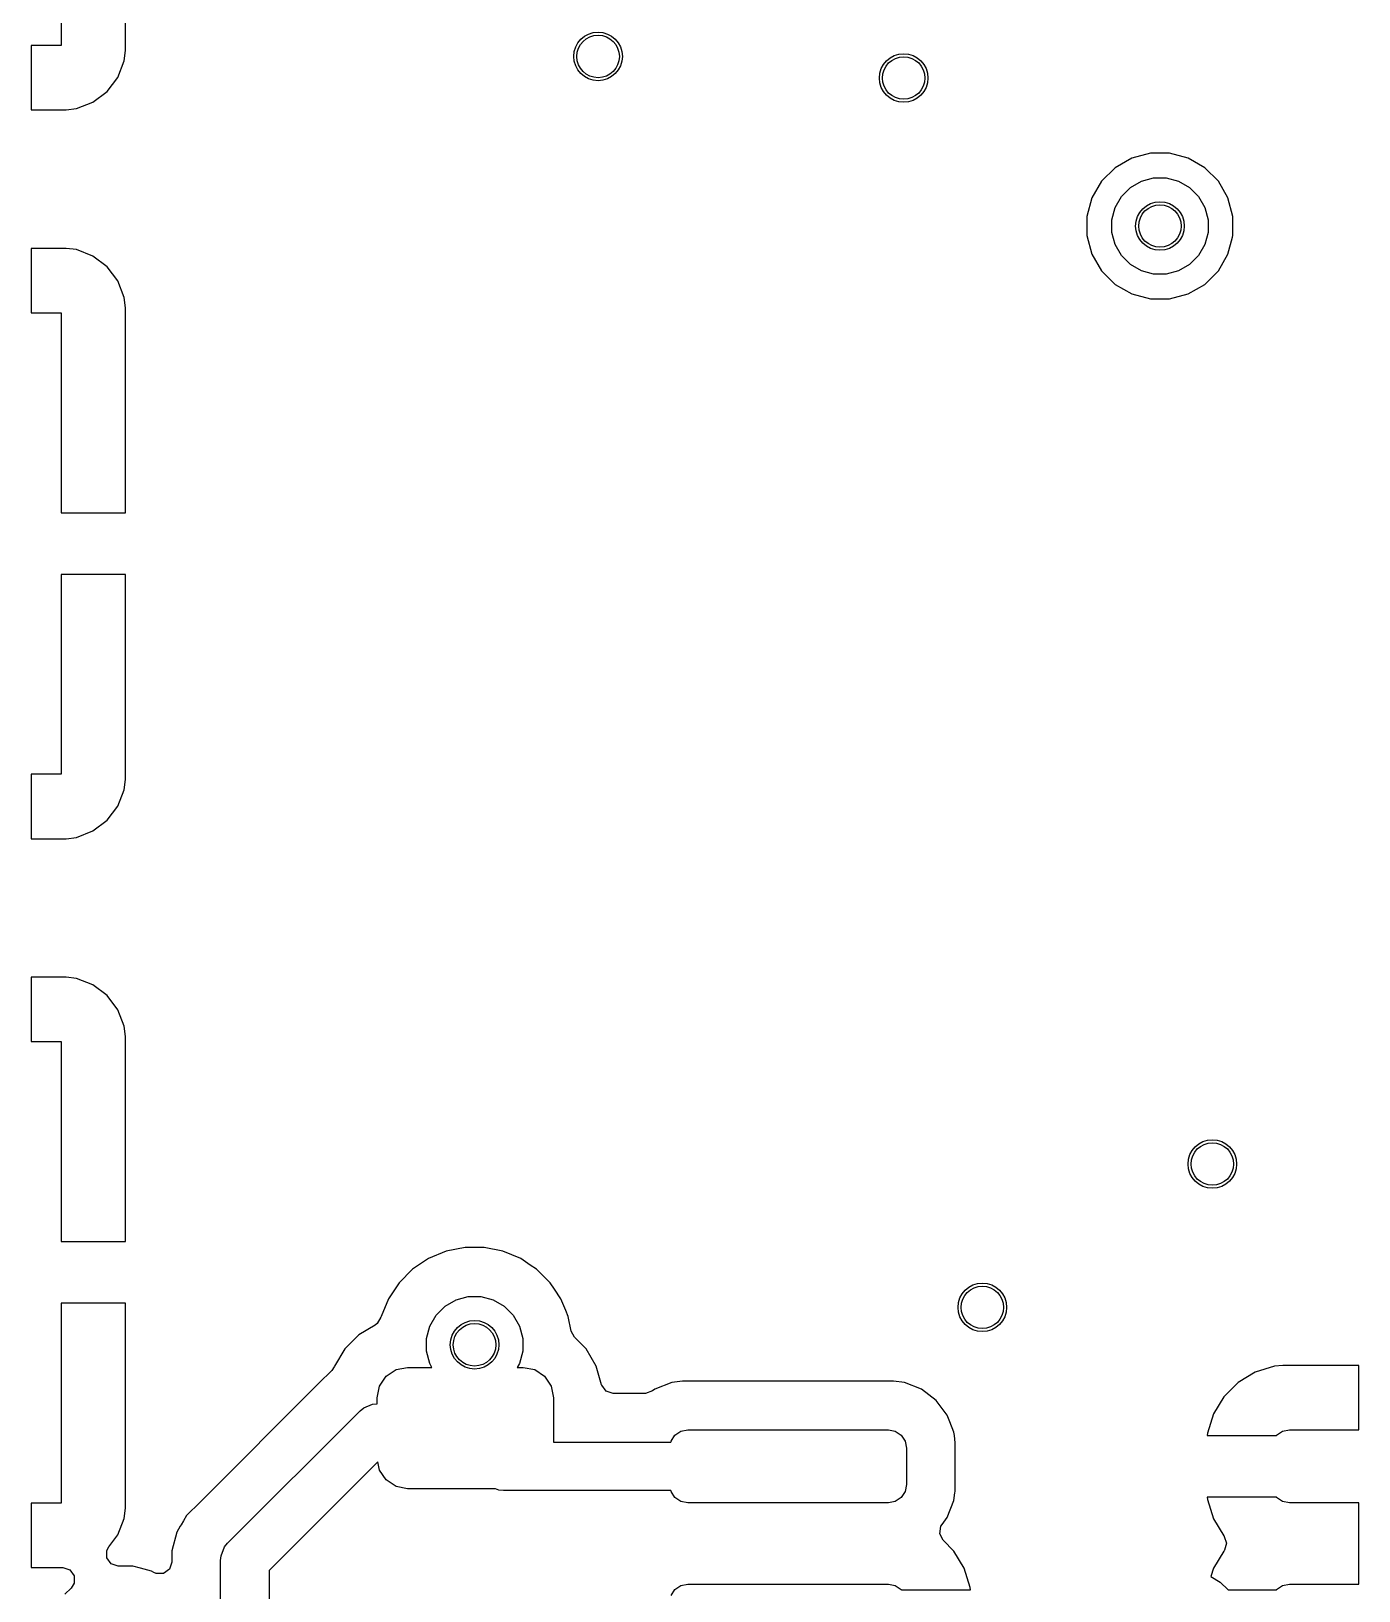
# Model space of a CAD drawing. Extents: x 3.9 to 7.48, y -4.89 to -2.91.
# Drawn here: x 5.244 to 5.674, y -4.119 to -3.613 of the extents above; entities that cross this region are included whole.
import ezdxf

# ---------------------------------------------------------------- set-up
doc = ezdxf.new("R2010")
doc.units = 0
doc.header["$MEASUREMENT"] = 0
doc.layers.add('BLACK', color=7, linetype='CONTINUOUS')

msp = doc.modelspace()

# ---------------------------------------------------------------- linework, layer by layer
at = {"layer": 'BLACK', "linetype": 'CONTINUOUS'}
for p, q in [((5.25371, -3.55319), (5.25371, -3.61799)), ((5.27458, -3.61962), (5.27458, -3.55319)), ((5.25371, -3.61799), (5.24403, -3.61799)), ((5.24403, -3.61799), (5.24403, -3.63886)), ((5.27207, -3.62831), (5.27418, -3.62298)), ((5.27418, -3.62298), (5.27458, -3.61962)), ((5.27458, -3.61962), (5.27458, -3.61962)), ((5.26861, -3.63288), (5.27207, -3.62831)), ((5.26404, -3.63635), (5.26861, -3.63288)), ((5.26861, -3.63288), (5.26861, -3.63288)), ((5.24403, -3.63886), (5.24403, -3.63886)), ((5.24403, -3.63886), (5.25535, -3.63886)), ((5.25535, -3.63886), (5.2587, -3.63845)), ((5.25535, -3.63886), (5.25535, -3.63886)), ((5.2587, -3.63845), (5.26404, -3.63635)), ((5.60057, -3.65446), (5.59518, -3.65758)), ((5.60659, -3.65285), (5.60057, -3.65446)), ((5.61281, -3.65285), (5.60659, -3.65285)), ((5.61882, -3.65446), (5.61281, -3.65285)), ((5.62421, -3.65758), (5.61882, -3.65446)), ((5.59518, -3.65758), (5.59078, -3.66198)), ((5.62862, -3.66198), (5.62421, -3.65758)), ((5.59078, -3.66198), (5.58767, -3.66737)), ((5.5972, -3.66691), (5.60011, -3.664)), ((5.60011, -3.664), (5.60367, -3.66194)), ((5.60367, -3.66194), (5.60764, -3.66088)), ((5.60764, -3.66088), (5.61175, -3.66088)), ((5.61175, -3.66088), (5.61572, -3.66194)), ((5.61572, -3.66194), (5.61929, -3.664)), ((5.61929, -3.664), (5.62219, -3.66691)), ((5.63173, -3.66737), (5.62862, -3.66198)), ((5.58767, -3.66737), (5.58606, -3.67338)), ((5.59515, -3.67047), (5.5972, -3.66691)), ((5.62219, -3.66691), (5.62425, -3.67047)), ((5.63334, -3.67338), (5.63173, -3.66737)), ((5.58606, -3.67338), (5.58606, -3.67961)), ((5.59409, -3.67444), (5.59515, -3.67047)), ((5.59409, -3.67855), (5.59409, -3.67444)), ((5.62425, -3.67047), (5.62531, -3.67444)), ((5.62531, -3.67444), (5.62531, -3.67855)), ((5.63334, -3.67961), (5.63334, -3.67338)), ((5.58606, -3.67961), (5.58767, -3.68562)), ((5.59515, -3.68252), (5.59409, -3.67855)), ((5.62531, -3.67855), (5.62425, -3.68252)), ((5.63173, -3.68562), (5.63321, -3.68007)), ((5.63321, -3.68007), (5.63334, -3.67961)), ((5.25535, -3.68374), (5.24403, -3.68374)), ((5.24403, -3.68374), (5.24403, -3.68374)), ((5.24403, -3.68374), (5.24403, -3.7046)), ((5.2587, -3.68414), (5.25535, -3.68374)), ((5.26404, -3.68624), (5.2587, -3.68414)), ((5.5972, -3.68608), (5.59515, -3.68252)), ((5.62425, -3.68252), (5.62219, -3.68608)), ((5.26861, -3.68971), (5.26404, -3.68624)), ((5.27207, -3.69428), (5.26861, -3.68971)), ((5.26861, -3.68971), (5.26861, -3.68971)), ((5.58767, -3.68562), (5.59078, -3.69101)), ((5.60011, -3.68899), (5.5972, -3.68608)), ((5.60367, -3.69104), (5.60011, -3.68899)), ((5.61929, -3.68899), (5.61572, -3.69104)), ((5.62219, -3.68608), (5.61929, -3.68899)), ((5.62862, -3.69101), (5.63173, -3.68562)), ((5.27418, -3.69962), (5.27207, -3.69428)), ((5.59078, -3.69101), (5.59518, -3.69541)), ((5.60764, -3.69211), (5.60367, -3.69104)), ((5.61175, -3.69211), (5.60764, -3.69211)), ((5.61572, -3.69104), (5.61175, -3.69211)), ((5.62421, -3.69541), (5.62862, -3.69101)), ((5.27458, -3.70297), (5.27418, -3.69962)), ((5.59518, -3.69541), (5.60057, -3.69852)), ((5.60057, -3.69852), (5.60659, -3.70013)), ((5.60659, -3.70013), (5.60659, -3.70013)), ((5.60659, -3.70013), (5.61281, -3.70013)), ((5.61281, -3.70013), (5.61882, -3.69852)), ((5.61281, -3.70013), (5.61281, -3.70013)), ((5.61882, -3.69852), (5.62421, -3.69541)), ((5.24403, -3.7046), (5.25371, -3.7046)), ((5.25371, -3.7046), (5.25371, -3.76941)), ((5.27458, -3.76941), (5.27458, -3.70297)), ((5.27458, -3.70297), (5.27458, -3.70297)), ((5.25371, -3.76941), (5.27458, -3.76941)), ((5.27458, -3.76941), (5.27458, -3.76941)), ((5.27458, -3.78941), (5.25371, -3.78941)), ((5.25371, -3.78941), (5.25371, -3.85421)), ((5.27458, -3.85584), (5.27458, -3.78941)), ((5.27458, -3.78941), (5.27458, -3.78941)), ((5.25371, -3.85421), (5.24403, -3.85421)), ((5.24403, -3.85421), (5.24403, -3.87508)), ((5.27418, -3.8592), (5.27458, -3.85584)), ((5.27458, -3.85584), (5.27458, -3.85584)), ((5.27207, -3.86453), (5.27418, -3.8592)), ((5.26861, -3.8691), (5.27207, -3.86453)), ((5.26404, -3.87257), (5.26861, -3.8691)), ((5.26861, -3.8691), (5.26861, -3.8691)), ((5.24403, -3.87508), (5.24403, -3.87508)), ((5.24403, -3.87508), (5.25535, -3.87508)), ((5.25535, -3.87508), (5.2587, -3.87467)), ((5.25535, -3.87508), (5.25535, -3.87508)), ((5.2587, -3.87467), (5.26404, -3.87257)), ((5.25535, -3.91996), (5.24403, -3.91996)), ((5.24403, -3.91996), (5.24403, -3.91996)), ((5.24403, -3.91996), (5.24403, -3.94082)), ((5.2587, -3.92036), (5.25535, -3.91996)), ((5.26404, -3.92246), (5.2587, -3.92036)), ((5.26861, -3.92593), (5.26404, -3.92246)), ((5.27207, -3.9305), (5.26861, -3.92593)), ((5.26861, -3.92593), (5.26861, -3.92593)), ((5.27418, -3.93584), (5.27207, -3.9305)), ((5.27458, -3.93919), (5.27418, -3.93584)), ((5.24403, -3.94082), (5.25371, -3.94082)), ((5.25371, -3.94082), (5.25371, -4.00563)), ((5.27458, -4.00563), (5.27458, -3.93919)), ((5.27458, -3.93919), (5.27458, -3.93919)), ((5.25371, -4.00563), (5.27458, -4.00563)), ((5.27458, -4.00563), (5.27458, -4.00563)), ((5.38457, -4.0076), (5.37848, -4.00881)), ((5.39078, -4.0076), (5.38457, -4.0076)), ((5.38457, -4.0076), (5.38457, -4.0076)), ((5.39687, -4.00881), (5.39078, -4.0076)), ((5.39078, -4.0076), (5.39078, -4.0076)), ((5.37275, -4.01119), (5.36758, -4.01464)), ((5.37848, -4.00881), (5.37275, -4.01119)), ((5.37275, -4.01119), (5.37275, -4.01119)), ((5.37848, -4.00881), (5.37848, -4.00881)), ((5.4026, -4.01119), (5.39687, -4.00881)), ((5.40571, -4.01326), (5.4026, -4.01119)), ((5.4026, -4.01119), (5.4026, -4.01119)), ((5.40776, -4.01464), (5.40571, -4.01326)), ((5.36758, -4.01464), (5.3632, -4.01902)), ((5.36758, -4.01464), (5.36758, -4.01464)), ((5.41215, -4.01902), (5.40776, -4.01464)), ((5.36319, -4.01902), (5.35975, -4.02419)), ((5.3632, -4.01902), (5.36319, -4.01902)), ((5.38165, -4.02457), (5.38562, -4.0235)), ((5.38562, -4.0235), (5.38973, -4.0235)), ((5.38973, -4.0235), (5.3937, -4.02457)), ((5.41352, -4.02107), (5.41215, -4.01902)), ((5.4156, -4.02419), (5.41352, -4.02107)), ((5.27458, -4.02563), (5.25371, -4.02563)), ((5.25371, -4.02563), (5.25371, -4.09043)), ((5.27458, -4.09206), (5.27458, -4.02563)), ((5.27458, -4.02563), (5.27458, -4.02563)), ((5.35975, -4.02419), (5.35737, -4.02992)), ((5.35975, -4.02419), (5.35975, -4.02419)), ((5.37518, -4.02953), (5.37809, -4.02662)), ((5.37809, -4.02662), (5.38165, -4.02457)), ((5.3937, -4.02457), (5.39726, -4.02662)), ((5.39726, -4.02662), (5.40017, -4.02953)), ((5.41719, -4.02801), (5.4156, -4.02419)), ((5.4156, -4.02419), (5.4156, -4.02419)), ((5.41798, -4.02992), (5.41719, -4.02801)), ((5.35549, -4.03272), (5.35015, -4.03588)), ((5.35615, -4.03223), (5.35549, -4.03272)), ((5.35733, -4.03012), (5.35615, -4.03223)), ((5.35737, -4.02992), (5.35733, -4.03012)), ((5.35737, -4.02992), (5.35737, -4.02992)), ((5.37206, -4.03706), (5.37313, -4.03309)), ((5.37313, -4.03309), (5.37518, -4.02953)), ((5.40017, -4.02953), (5.40222, -4.03309)), ((5.40222, -4.03309), (5.40329, -4.03706)), ((5.41892, -4.03467), (5.41798, -4.02992)), ((5.35015, -4.03588), (5.34558, -4.04045)), ((5.37206, -4.04117), (5.37206, -4.03706)), ((5.40329, -4.03706), (5.40329, -4.04117)), ((5.41999, -4.03667), (5.41892, -4.03467)), ((5.42377, -4.04045), (5.41999, -4.03667)), ((5.34558, -4.04045), (5.34228, -4.04602)), ((5.37313, -4.04514), (5.37206, -4.04117)), ((5.40329, -4.04117), (5.40222, -4.04514)), ((5.42707, -4.04602), (5.42377, -4.04045)), ((5.34137, -4.04744), (5.33721, -4.0516)), ((5.34219, -4.04623), (5.34137, -4.04744)), ((5.34228, -4.04602), (5.34219, -4.04623)), ((5.35901, -4.04931), (5.36221, -4.04718)), ((5.36221, -4.04718), (5.36597, -4.04643)), ((5.36597, -4.04643), (5.37387, -4.04643)), ((5.37387, -4.04643), (5.37313, -4.04514)), ((5.40222, -4.04514), (5.40148, -4.04643)), ((5.40148, -4.04643), (5.40338, -4.04643)), ((5.40338, -4.04643), (5.40714, -4.04718)), ((5.40714, -4.04718), (5.41034, -4.04931)), ((5.42882, -4.05207), (5.42707, -4.04602)), ((5.64057, -4.04802), (5.635, -4.05138)), ((5.64677, -4.04608), (5.64057, -4.04802)), ((5.64057, -4.04802), (5.64057, -4.04802)), ((5.64947, -4.04584), (5.64677, -4.04608)), ((5.64677, -4.04608), (5.64677, -4.04608)), ((5.67412, -4.04584), (5.64947, -4.04584)), ((5.67412, -4.06671), (5.67412, -4.04584)), ((5.67412, -4.04584), (5.67412, -4.04584)), ((5.33721, -4.0516), (5.29873, -4.09009)), ((5.33721, -4.0516), (5.33721, -4.0516)), ((5.35613, -4.05627), (5.35688, -4.05251)), ((5.35688, -4.05251), (5.35901, -4.04931)), ((5.41034, -4.04931), (5.41247, -4.05251)), ((5.41247, -4.05251), (5.41322, -4.05627)), ((5.42886, -4.05218), (5.42882, -4.05207)), ((5.43027, -4.05413), (5.42886, -4.05218)), ((5.43257, -4.05488), (5.43027, -4.05413)), ((5.44532, -4.05408), (5.44304, -4.05487)), ((5.44603, -4.05354), (5.44532, -4.05408)), ((5.45157, -4.05136), (5.44603, -4.05354)), ((5.44603, -4.05354), (5.44603, -4.05354)), ((5.45506, -4.05094), (5.45157, -4.05136)), ((5.52341, -4.05094), (5.45506, -4.05094)), ((5.45506, -4.05094), (5.45506, -4.05094)), ((5.52689, -4.05136), (5.52341, -4.05094)), ((5.52341, -4.05094), (5.52341, -4.05094)), ((5.53244, -4.05354), (5.52689, -4.05136)), ((5.53718, -4.05714), (5.53244, -4.05354)), ((5.53244, -4.05354), (5.53244, -4.05354)), ((5.53244, -4.05354), (5.53244, -4.05354)), ((5.635, -4.05138), (5.63041, -4.05598)), ((5.35176, -4.05957), (5.3546, -4.05839)), ((5.3546, -4.05839), (5.35613, -4.05824)), ((5.35613, -4.05824), (5.35613, -4.05627)), ((5.41322, -4.05627), (5.41322, -4.07064)), ((5.44296, -4.05488), (5.43257, -4.05488)), ((5.44304, -4.05487), (5.44296, -4.05488)), ((5.54078, -4.06189), (5.53718, -4.05714)), ((5.63041, -4.05598), (5.62704, -4.06154)), ((5.30767, -4.10344), (5.35056, -4.06055)), ((5.35056, -4.06055), (5.35176, -4.05957)), ((5.54167, -4.06413), (5.54078, -4.06189)), ((5.54078, -4.06189), (5.54078, -4.06189)), ((5.54078, -4.06189), (5.54078, -4.06189)), ((5.54297, -4.06743), (5.54167, -4.06413)), ((5.62704, -4.06154), (5.62511, -4.06775)), ((5.62704, -4.06154), (5.62704, -4.06154)), ((5.4513, -4.07035), (5.45258, -4.06844)), ((5.45258, -4.06844), (5.45449, -4.06716)), ((5.45449, -4.06716), (5.45675, -4.06671)), ((5.45675, -4.06671), (5.52171, -4.06671)), ((5.52171, -4.06671), (5.52397, -4.06716)), ((5.52397, -4.06716), (5.52589, -4.06844)), ((5.52589, -4.06844), (5.52717, -4.07035)), ((5.5431, -4.06852), (5.54297, -4.06743)), ((5.54339, -4.07091), (5.5431, -4.06852)), ((5.62511, -4.06775), (5.62504, -4.06852)), ((5.62504, -4.06852), (5.64741, -4.06852)), ((5.62511, -4.06775), (5.62511, -4.06775)), ((5.64741, -4.06852), (5.64746, -4.06844)), ((5.64746, -4.06844), (5.64938, -4.06716)), ((5.64938, -4.06716), (5.65164, -4.06671)), ((5.65164, -4.06671), (5.67412, -4.06671)), ((5.41322, -4.07064), (5.45124, -4.07064)), ((5.45124, -4.07064), (5.4513, -4.07035)), ((5.52717, -4.07035), (5.52762, -4.07261)), ((5.52762, -4.07261), (5.52762, -4.08442)), ((5.54339, -4.08612), (5.54339, -4.07091)), ((5.35635, -4.07704), (5.32112, -4.11227)), ((5.35688, -4.07972), (5.35635, -4.07704)), ((5.35901, -4.08292), (5.35688, -4.07972)), ((5.36221, -4.08505), (5.35901, -4.08292)), ((5.52762, -4.08442), (5.52717, -4.08668)), ((5.36597, -4.0858), (5.36221, -4.08505)), ((5.39448, -4.0858), (5.36597, -4.0858)), ((5.39554, -4.08624), (5.39448, -4.0858)), ((5.39708, -4.08639), (5.39554, -4.08624)), ((5.45124, -4.08639), (5.39708, -4.08639)), ((5.4513, -4.08668), (5.45124, -4.08639)), ((5.45258, -4.0886), (5.4513, -4.08668)), ((5.45449, -4.08988), (5.45258, -4.0886)), ((5.52589, -4.0886), (5.52397, -4.08988)), ((5.52717, -4.08668), (5.52589, -4.0886)), ((5.54078, -4.09514), (5.54297, -4.0896)), ((5.54297, -4.0896), (5.54327, -4.08706)), ((5.54327, -4.08706), (5.54332, -4.08669)), ((5.54332, -4.08669), (5.54337, -4.08623)), ((5.54337, -4.08623), (5.54339, -4.08612)), ((5.64741, -4.08852), (5.62504, -4.08852)), ((5.62504, -4.08852), (5.62511, -4.08928)), ((5.62511, -4.08928), (5.62511, -4.08928)), ((5.62511, -4.08928), (5.62704, -4.09549)), ((5.64746, -4.0886), (5.64741, -4.08852)), ((5.64938, -4.08988), (5.64746, -4.0886)), ((5.25371, -4.09043), (5.24403, -4.09043)), ((5.24403, -4.09043), (5.24403, -4.1113)), ((5.27418, -4.09542), (5.27458, -4.09206)), ((5.27458, -4.09206), (5.27458, -4.09206)), ((5.29432, -4.09449), (5.29334, -4.09619)), ((5.29873, -4.09009), (5.29432, -4.09449)), ((5.29873, -4.09009), (5.29873, -4.09009)), ((5.29873, -4.09009), (5.29873, -4.09009)), ((5.45675, -4.09033), (5.45449, -4.08988)), ((5.52171, -4.09033), (5.45675, -4.09033)), ((5.52397, -4.08988), (5.52171, -4.09033)), ((5.65164, -4.09033), (5.64938, -4.08988)), ((5.67412, -4.09033), (5.65164, -4.09033)), ((5.67412, -4.11671), (5.67412, -4.09033)), ((5.27207, -4.10075), (5.27418, -4.09542)), ((5.29232, -4.09796), (5.29121, -4.09988)), ((5.29262, -4.09743), (5.29232, -4.09796)), ((5.29334, -4.09619), (5.29262, -4.09743)), ((5.53835, -4.10034), (5.53873, -4.09796)), ((5.53873, -4.09796), (5.5391, -4.09737)), ((5.5391, -4.09737), (5.54078, -4.09514)), ((5.62704, -4.09549), (5.62704, -4.09549)), ((5.62704, -4.09549), (5.63041, -4.10105)), ((5.26854, -4.10577), (5.26914, -4.10462)), ((5.26914, -4.10462), (5.27207, -4.10075)), ((5.29121, -4.09988), (5.2896, -4.10589)), ((5.29121, -4.09988), (5.29121, -4.09988)), ((5.29121, -4.09988), (5.29121, -4.09988)), ((5.30552, -4.10747), (5.30669, -4.10463)), ((5.30669, -4.10463), (5.30767, -4.10344)), ((5.53945, -4.10248), (5.53835, -4.10034)), ((5.54294, -4.10598), (5.53945, -4.10248)), ((5.63041, -4.10105), (5.63045, -4.10111)), ((5.63045, -4.10111), (5.63047, -4.10116)), ((5.63047, -4.10116), (5.63053, -4.10126)), ((5.63053, -4.10126), (5.63051, -4.10127)), ((5.63051, -4.10127), (5.63128, -4.10338)), ((5.63128, -4.10338), (5.63062, -4.10569)), ((5.26854, -4.10818), (5.26854, -4.10577)), ((5.26995, -4.11013), (5.26854, -4.10818)), ((5.2896, -4.10955), (5.28886, -4.11184)), ((5.2896, -4.10589), (5.2896, -4.10589)), ((5.2896, -4.10589), (5.2896, -4.10955)), ((5.30537, -4.109), (5.30552, -4.10747)), ((5.30537, -4.59844), (5.30537, -4.109)), ((5.54631, -4.11154), (5.54294, -4.10598)), ((5.63041, -4.10598), (5.62704, -4.11154)), ((5.63045, -4.10592), (5.63041, -4.10598)), ((5.63062, -4.10569), (5.63045, -4.10592)), ((5.24403, -4.1113), (5.24403, -4.1113)), ((5.24403, -4.1113), (5.25425, -4.1113)), ((5.25425, -4.1113), (5.25654, -4.11204)), ((5.25654, -4.11204), (5.25795, -4.11399)), ((5.25795, -4.11399), (5.25795, -4.1164)), ((5.27224, -4.11088), (5.26995, -4.11013)), ((5.27698, -4.11088), (5.27224, -4.11088)), ((5.27948, -4.11154), (5.27698, -4.11088)), ((5.283, -4.11249), (5.27948, -4.11154)), ((5.28375, -4.11292), (5.283, -4.11249)), ((5.2845, -4.11325), (5.28375, -4.11292)), ((5.28691, -4.11325), (5.2845, -4.11325)), ((5.28886, -4.11184), (5.28691, -4.11325)), ((5.32112, -4.11227), (5.32112, -4.59844)), ((5.54824, -4.11775), (5.54631, -4.11154)), ((5.54631, -4.11154), (5.54631, -4.11154)), ((5.62704, -4.11154), (5.6262, -4.11425)), ((5.6262, -4.11425), (5.62926, -4.11602)), ((5.62704, -4.11154), (5.62704, -4.11154)), ((5.257, -4.11795), (5.25495, -4.12)), ((5.25795, -4.1164), (5.257, -4.11795)), ((5.4513, -4.12035), (5.45258, -4.11844)), ((5.45258, -4.11844), (5.45449, -4.11716)), ((5.45449, -4.11716), (5.45675, -4.11671)), ((5.45675, -4.11671), (5.52171, -4.11671)), ((5.52171, -4.11671), (5.52397, -4.11716)), ((5.52397, -4.11716), (5.52589, -4.11844)), ((5.52589, -4.11844), (5.52594, -4.11852)), ((5.52594, -4.11852), (5.54831, -4.11852)), ((5.54831, -4.11852), (5.54824, -4.11775)), ((5.54824, -4.11775), (5.54824, -4.11775)), ((5.62926, -4.11602), (5.63176, -4.11852)), ((5.63176, -4.11852), (5.64741, -4.11852)), ((5.64741, -4.11852), (5.64746, -4.11844)), ((5.64746, -4.11844), (5.64938, -4.11716)), ((5.64938, -4.11716), (5.65164, -4.11671)), ((5.65164, -4.11671), (5.67412, -4.11671))]:
    msp.add_line(p, q, dxfattribs=at)
at = {"layer": 'BLACK'}
for centre in [(5.42767, -3.62152), (5.52667, -3.62852), (5.6097, -3.67649), (5.62667, -3.98052), (5.55215, -4.02699), (5.38767, -4.03911)]:
    msp.add_circle(centre, 0.00787, dxfattribs=at)
at = {"layer": 'WHITE'}
for centre in [(5.42767, -3.62152), (5.52667, -3.62852), (5.6097, -3.67649), (5.62667, -3.98052), (5.55215, -4.02699), (5.38767, -4.03911)]:
    msp.add_circle(centre, 0.00689, dxfattribs=at)

doc.saveas('drawing.dxf')
